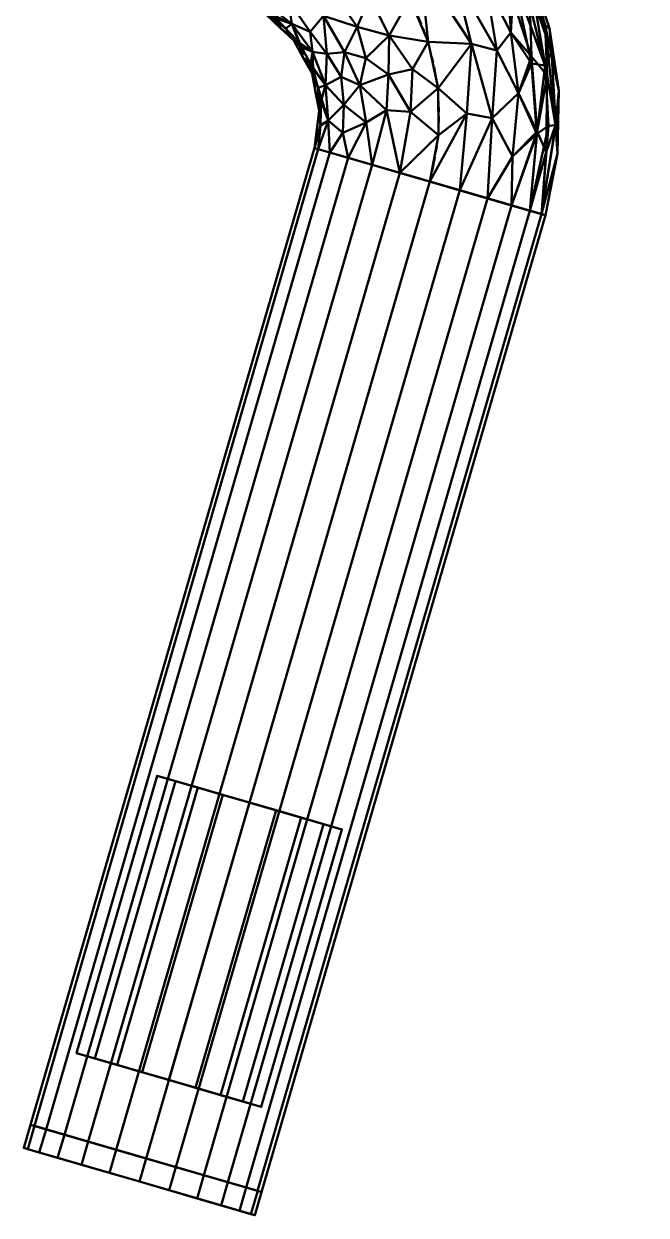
# Model space of a CAD drawing. Header units: inches. Extents: x -1654 to 1344, y -1538 to 36.
# Drawn here: x 1300.27 to 1326.13, y -1252.16 to -1202.68 of the extents above; entities that cross this region are included whole.
import ezdxf

# ---------------------------------------------------------------- set-up
doc = ezdxf.new("R2010")
doc.units = ezdxf.units.IN
doc.header["$MEASUREMENT"] = 0
doc.linetypes.add('Center', pattern=[1.25, 0.25, -0.1875, 0.625, -0.1875])
for name, color, linetype, lineweight in [('M-HVAC-CDFF', 3, 'Continuous', 30), ('M-HVAC-CDFF-SA', 3, 'Continuous', 30), ('M-HVAC-DUCT', 1, 'Center', 30), ('M-HVAC-DUCT-SA', 1, 'Continuous', 50)]:
    doc.layers.add(name, color=color, linetype=linetype, lineweight=lineweight)

# ---------------------------------------------------------------- blocks, each defined once
blk = doc.blocks.new('Round Elbow - 1 D-838115-_3D_')
at = {"layer": 'M-HVAC-DUCT', "color": 8, "linetype": 'Continuous', "lineweight": 50}
mesh = blk.add_polyface(dxfattribs=at)
corners = [(-5, 10), (-5.245, 8.455), (-5.955, 7.061), (-7.061, 5.955), (-8.455, 5.245), (-10, 5), (-10, 4.83, 1.294), (-10, 4.33, 2.5), (-10, 3.536, 3.536), (-10, 2.5, 4.33), (-10, 1.294, 4.83), (-10, 0, 5), (-8.049, 0.192, 5), (-6.173, 0.761, 5), (-4.444, 1.685, 5), (-2.929, 2.929, 5), (-1.685, 4.444, 5), (-0.761, 6.173, 5), (-0.192, 8.049, 5), (0, 10, 5), (-1.294, 10, 4.83), (-2.5, 10, 4.33), (-3.536, 10, 3.536), (-4.33, 10, 2.5), (-4.83, 10, 1.294), (-5.822, 4.909, 3.653), (-3.268, 6.401, 4.405), (-6.202, 2.895, 4.607), (-4.399, 7.757, 3.044), (-7.934, 4.332, 3.044), (-3.346, 4.539, 4.802), (-1.763, 7.501, 4.802), (-6.188, 6.188, 1.94), (-7.447, 1.585, 4.852), (-3.253, 8.307, 3.967), (-4.781, 8.691, 1.913), (-8.379, 3.235, 3.967), (-8.746, 4.767, 1.913), (-7.358, 5.279, 1.982), (-5.719, 1.991, 4.915), (-4.648, 3.319, 4.788), (-4.665, 4.697, 4.343), (-4.626, 6.17, 3.665), (-5.313, 7.343, 1.931), (-4.056, 8.967, 3.044), (-6.965, 3.916, 3.841), (-6.852, 4.754, 3.151), (-6.094, 5.592, 2.847), (-5.408, 6.513, 2.659), (-9.071, 4.039, 3.044), (-5.822, 3.991, 4.22), (-7.658, 2.563, 4.489), (-2.383, 5.929, 4.811), (-6.508, 6.508), (-6.689, 6.123, 0.99), (-7.56, 5.544, 0.893), (-5.961, 6.852, 1.095), (-5.6, 7.758), (-5.277, 8.044, 1.052), (-5.016, 9.022, 0.886), (-2.669, 7.609, 4.445), (-9.055, 5.012, 0.87), (-3.831, 7.142, 3.841)]
mesh.append_faces([[corners[k] for k in face] for face in [(13, 33, 12), (7, 37, 6), (21, 31, 20), (6, 61, 5), (24, 35, 23), (3, 54, 53), (0, 59, 24), (5, 61, 4)]], dxfattribs={"vtx0": -1, "vtx1": -1, "color": 8})
mesh.append_faces([[corners[k] for k in face] for face in [(10, 12, 33), (38, 54, 55), (38, 46, 47), (30, 40, 15), (33, 13, 39), (33, 27, 51), (51, 10, 33), (37, 7, 49), (49, 36, 29), (37, 38, 55), (56, 58, 57), (29, 36, 45), (50, 40, 41), (60, 52, 31), (18, 20, 31), (60, 26, 52), (52, 26, 30), (1, 58, 59), (21, 34, 60), (35, 43, 28), (45, 50, 25), (41, 42, 25), (22, 44, 34), (40, 27, 39), (43, 32, 48), (28, 44, 35), (62, 28, 42), (45, 25, 46), (38, 37, 29), (61, 6, 37), (46, 29, 45), (53, 54, 56), (33, 39, 27), (40, 39, 14), (40, 30, 41), (30, 26, 41), (42, 41, 26), (62, 42, 26), (28, 43, 48), (32, 47, 48), (35, 44, 23), (34, 44, 28), (51, 45, 36), (25, 50, 41), (47, 46, 25), (38, 29, 46), (42, 47, 25), (38, 47, 32), (47, 42, 48), (28, 48, 42), (36, 49, 8), (37, 49, 29), (45, 27, 50), (40, 50, 27), (45, 51, 27), (9, 51, 36), (16, 52, 30), (17, 31, 52), (54, 38, 32), (54, 3, 55), (54, 32, 56), (55, 4, 61), (32, 43, 56), (58, 56, 43), (43, 35, 58), (59, 58, 35), (35, 24, 59), (21, 60, 31), (62, 60, 34), (55, 61, 37), (60, 62, 26), (28, 62, 34)]], dxfattribs={"vtx0": -1, "vtx1": -1, "vtx2": -1, "color": 8})
mesh.append_faces([[corners[k] for k in face] for face in [(39, 13, 14), (30, 15, 16), (44, 22, 23), (56, 57, 2)]], dxfattribs={"vtx0": -1, "vtx2": -1, "color": 8})
mesh.append_faces([[corners[k] for k in face] for face in [(7, 8, 49), (8, 9, 36), (17, 18, 31), (16, 17, 52), (2, 53, 56), (21, 22, 34), (0, 1, 59), (9, 10, 51), (14, 15, 40), (1, 57, 58), (3, 4, 55)]], dxfattribs={"vtx1": -1, "vtx2": -1, "color": 8})
mesh.append_faces([[corners[k] for k in face] for face in [(10, 11, 12), (18, 19, 20)]], dxfattribs={"vtx2": -1, "color": 8})
mesh = blk.add_polyface(dxfattribs=at)
corners = [(0, 10, -5), (-0.192, 8.049, -5), (-0.761, 6.173, -5), (-1.685, 4.444, -5), (-2.929, 2.929, -5), (-4.444, 1.685, -5), (-6.173, 0.761, -5), (-8.049, 0.192, -5), (-10, 0, -5), (-10, 1.294, -4.83), (-10, 2.5, -4.33), (-10, 3.536, -3.536), (-10, 4.33, -2.5), (-10, 4.83, -1.294), (-10, 5), (-8.455, 5.245), (-7.061, 5.955), (-5.955, 7.061), (-5.245, 8.455), (-5, 10), (-4.83, 10, -1.294), (-4.33, 10, -2.5), (-3.536, 10, -3.536), (-2.5, 10, -4.33), (-1.294, 10, -4.83), (-5.822, 4.909, -3.653), (-3.268, 6.401, -4.405), (-6.202, 2.895, -4.607), (-4.399, 7.757, -3.044), (-7.934, 4.332, -3.044), (-3.346, 4.539, -4.802), (-1.763, 7.501, -4.802), (-6.188, 6.188, -1.94), (-7.447, 1.585, -4.852), (-3.253, 8.307, -3.967), (-4.781, 8.691, -1.913), (-8.379, 3.235, -3.967), (-8.746, 4.767, -1.913), (-7.358, 5.279, -1.982), (-5.719, 1.991, -4.915), (-4.648, 3.319, -4.788), (-4.665, 4.697, -4.343), (-4.626, 6.17, -3.665), (-5.313, 7.343, -1.931), (-4.056, 8.967, -3.044), (-6.965, 3.916, -3.841), (-6.852, 4.754, -3.151), (-6.094, 5.592, -2.847), (-5.408, 6.513, -2.659), (-9.071, 4.039, -3.044), (-5.822, 3.991, -4.22), (-7.658, 2.563, -4.489), (-2.072, 5.762, -4.897), (-6.508, 6.508), (-6.123, 6.689, -0.99), (-6.852, 5.961, -1.095), (-5.564, 7.529, -0.876), (-7.758, 5.6), (-8.042, 5.274, -1.068), (-9.007, 5.02, -0.882), (-2.323, 8.589, -4.493), (-5.012, 9.048, -0.88), (-5.163, 8.242, -1.2), (-3.88, 7.191, -3.786)]
mesh.append_faces([[corners[k] for k in face] for face in [(6, 39, 5), (11, 36, 10), (5, 40, 4), (20, 61, 19), (3, 52, 2), (14, 59, 13), (24, 60, 23), (19, 61, 18)]], dxfattribs={"vtx0": -1, "vtx1": -1, "color": 8})
mesh.append_faces([[corners[k] for k in face] for face in [(7, 9, 33), (29, 49, 37), (45, 36, 29), (29, 37, 38), (48, 47, 32), (25, 45, 46), (35, 28, 43), (26, 34, 60), (10, 36, 51), (11, 49, 36), (27, 39, 33), (40, 41, 30), (24, 1, 31), (15, 58, 59), (50, 40, 27), (28, 44, 34), (41, 42, 26), (35, 21, 44), (60, 24, 31), (63, 26, 42), (43, 54, 56), (52, 26, 31), (52, 31, 2), (40, 5, 39), (60, 34, 23), (52, 3, 30), (29, 46, 45), (43, 56, 62), (33, 51, 27), (61, 20, 35), (58, 57, 55), (46, 47, 25), (33, 39, 6), (40, 39, 27), (45, 25, 50), (4, 40, 30), (42, 41, 25), (26, 30, 41), (42, 25, 47), (34, 63, 28), (48, 28, 42), (53, 54, 55), (34, 44, 22), (35, 44, 28), (50, 25, 41), (51, 45, 27), (29, 38, 46), (47, 38, 32), (38, 47, 46), (32, 43, 48), (28, 48, 43), (42, 47, 48), (37, 49, 12), (36, 49, 29), (40, 50, 41), (27, 45, 50), (51, 33, 9), (45, 51, 36), (26, 52, 30), (32, 55, 54), (56, 54, 17), (43, 32, 54), (32, 38, 55), (18, 61, 62), (58, 55, 38), (38, 37, 58), (59, 58, 37), (37, 13, 59), (26, 60, 31), (62, 61, 35), (43, 62, 35), (18, 62, 56), (26, 63, 34), (42, 28, 63)]], dxfattribs={"vtx0": -1, "vtx1": -1, "vtx2": -1, "color": 8})
mesh.append_faces([[corners[k] for k in face] for face in [(37, 12, 13), (34, 22, 23), (44, 21, 22), (51, 9, 10), (31, 1, 2), (49, 11, 12), (55, 57, 16)]], dxfattribs={"vtx0": -1, "vtx2": -1, "color": 8})
mesh.append_faces([[corners[k] for k in face] for face in [(8, 9, 7), (0, 1, 24)]], dxfattribs={"vtx1": -1, "color": 8})
mesh.append_faces([[corners[k] for k in face] for face in [(14, 15, 59), (6, 7, 33), (53, 17, 54), (20, 21, 35), (3, 4, 30), (16, 53, 55), (15, 57, 58), (17, 18, 56)]], dxfattribs={"vtx1": -1, "vtx2": -1, "color": 8})
mesh = blk.add_polyface(dxfattribs=at)
corners = [(5, 10), (4.772, 7.395), (4.095, 4.87), (2.99, 2.5), (1.491, 0.358), (-0.358, -1.491), (-2.5, -2.99), (-4.87, -4.095), (-7.395, -4.772), (-10, -5), (-10, -4.83, -1.294), (-10, -4.33, -2.5), (-10, -3.536, -3.536), (-10, -2.5, -4.33), (-10, -1.294, -4.83), (-10, 0, -5), (-8.049, 0.192, -5), (-6.173, 0.761, -5), (-4.444, 1.685, -5), (-2.929, 2.929, -5), (-1.685, 4.444, -5), (-0.761, 6.173, -5), (-0.192, 8.049, -5), (0, 10, -5), (1.294, 10, -4.83), (2.5, 10, -4.33), (3.536, 10, -3.536), (4.33, 10, -2.5), (4.83, 10, -1.294), (-1.451, 0.068, -3.919), (0.219, 3.866, -4.617), (-4.024, -0.058, -4.702), (1.882, 1.821, -2.329), (-4.039, -3.249, -2.12), (-1.511, 2.885, -4.883), (0.418, 6.239, -4.883), (0.477, -0.477, -1.339), (3.469, 3.825, -1.339), (2.408, 5.131, -3.731), (-6.282, -4.37, -1.242), (-5.446, -2.507, -3.747), (1.783, 6.821, -4.488), (-0.989, -1.02, -2.658), (3.679, 6.664, -2.89), (-6.752, -1.744, -4.497), (-6.856, -3.718, -2.899), (-1.517, 1.396, -4.546), (4.358, 7.023, -1.805), (4.435, 6.212, -0.869), (-6.857, -0.681, -4.87), (-3.418, -3.351, -1.065), (-1.653, -2.098, -1.71), (-3.988, -1.152, -4.228), (-3.11, -1.497, -3.663), (-4.115, -2.69, -3.016), (0.595, 1.188, -3.272), (0.569, 2.539, -4.046), (2.244, 3.353, -3.088), (3.252, 4.311, -2.336), (2.232, 1.47, -0.931), (2.992, 7.85, -3.868), (-8.041, -3.011, -3.877), (-6.396, -4.081, -2.106)]
mesh.append_faces([[corners[k] for k in face] for face in [(19, 34, 18), (16, 49, 15), (26, 60, 25), (3, 37, 2), (23, 35, 22), (17, 49, 16), (7, 50, 6)]], dxfattribs={"vtx0": -1, "vtx1": -1, "color": 8})
mesh.append_faces([[corners[k] for k in face] for face in [(41, 25, 60), (24, 41, 35), (56, 55, 29), (49, 17, 31), (46, 34, 30), (52, 53, 40), (32, 37, 59), (55, 42, 29), (62, 11, 45), (31, 44, 49), (62, 45, 33), (47, 43, 27), (33, 50, 39), (36, 42, 32), (50, 7, 39), (30, 35, 41), (53, 54, 40), (35, 34, 20), (8, 10, 39), (34, 46, 31), (43, 58, 57), (35, 30, 34), (55, 32, 42), (56, 41, 38), (47, 48, 37), (52, 40, 44), (59, 4, 36), (38, 60, 43), (5, 50, 51), (36, 51, 42), (18, 34, 31), (57, 58, 32), (52, 44, 31), (61, 44, 40), (61, 45, 12), (54, 45, 40), (56, 46, 30), (52, 46, 29), (48, 28, 1), (58, 47, 37), (37, 48, 2), (28, 48, 47), (14, 49, 44), (51, 50, 33), (42, 51, 33), (5, 51, 36), (46, 52, 31), (53, 52, 29), (29, 42, 53), (54, 42, 33), (42, 54, 53), (45, 54, 33), (29, 46, 56), (57, 32, 55), (41, 56, 30), (57, 56, 38), (56, 57, 55), (43, 57, 38), (47, 58, 43), (37, 32, 58), (32, 59, 36), (3, 59, 37), (43, 60, 26), (41, 60, 38), (44, 61, 13), (45, 61, 40), (33, 39, 62), (62, 39, 10)]], dxfattribs={"vtx0": -1, "vtx1": -1, "vtx2": -1, "color": 8})
mesh.append_faces([[corners[k] for k in face] for face in [(61, 12, 13), (45, 11, 12), (47, 27, 28), (34, 19, 20), (62, 10, 11), (43, 26, 27), (48, 1, 2), (49, 14, 15), (35, 21, 22), (59, 3, 4), (50, 5, 6), (41, 24, 25), (44, 13, 14)]], dxfattribs={"vtx0": -1, "vtx2": -1, "color": 8})
mesh.append_faces([[corners[k] for k in face] for face in [(0, 1, 28)]], dxfattribs={"vtx1": -1, "color": 8})
mesh.append_faces([[corners[k] for k in face] for face in [(17, 18, 31), (7, 8, 39), (23, 24, 35), (4, 5, 36), (20, 21, 35)]], dxfattribs={"vtx1": -1, "vtx2": -1, "color": 8})
mesh.append_faces([[corners[k] for k in face] for face in [(8, 9, 10)]], dxfattribs={"vtx2": -1, "color": 8})
mesh = blk.add_polyface(dxfattribs=at)
corners = [(0, 10, 5), (-0.192, 8.049, 5), (-0.761, 6.173, 5), (-1.685, 4.444, 5), (-2.929, 2.929, 5), (-4.444, 1.685, 5), (-6.173, 0.761, 5), (-8.049, 0.192, 5), (-10, 0, 5), (-10, -1.294, 4.83), (-10, -2.5, 4.33), (-10, -3.536, 3.536), (-10, -4.33, 2.5), (-10, -4.83, 1.294), (-10, -5), (-7.395, -4.772), (-4.87, -4.095), (-2.5, -2.99), (-0.358, -1.491), (1.491, 0.358), (2.99, 2.5), (4.095, 4.87), (4.772, 7.395), (5, 10), (4.83, 10, 1.294), (4.33, 10, 2.5), (3.536, 10, 3.536), (2.5, 10, 4.33), (1.294, 10, 4.83), (-1.451, 0.068, 3.919), (0.219, 3.866, 4.617), (-4.024, -0.058, 4.702), (-1.771, -1.933, 2.19), (3.249, 4.039, 2.12), (-1.511, 2.885, 4.883), (0.418, 6.239, 4.883), (-6.289, -4.363, 1.274), (2.408, 5.131, 3.731), (0.49, -0.49, 1.274), (4.37, 6.282, 1.242), (-5.446, -2.507, 3.747), (1.783, 6.821, 4.488), (0.996, 0.914, 2.611), (-6.758, -3.699, 2.894), (-6.752, -1.744, 4.497), (3.718, 6.856, 2.899), (-1.517, 1.396, 4.546), (-3.831, -2.604, 2.956), (-1.287, -0.85, 3.11), (-4.406, -3.452, 2.031), (-2.434, -2.795, 1.158), (0.365, 1.142, 3.434), (0.28, 2.332, 4.126), (-6.857, -0.681, 4.87), (3.351, 3.418, 1.065), (2.073, 1.618, 1.712), (2.14, 1.306, 0.821), (-3.988, -1.152, 4.228), (-3.11, -1.497, 3.663), (2.992, 7.85, 3.868), (-8.041, -3.011, 3.877), (2.332, 3.379, 3.004), (-7.477, -4.305, 2.125), (4.081, 6.396, 2.106)]
mesh.append_faces([[corners[k] for k in face] for face in [(15, 13, 14)]], dxfattribs={"vtx0": -1, "color": 8})
mesh.append_faces([[corners[k] for k in face] for face in [(28, 41, 27), (5, 34, 4), (27, 59, 26), (11, 60, 10), (3, 35, 2), (1, 35, 0), (2, 35, 1), (0, 35, 28), (21, 54, 20), (20, 56, 19), (13, 62, 12)]], dxfattribs={"vtx0": -1, "vtx1": -1, "color": 8})
mesh.append_faces([[corners[k] for k in face] for face in [(36, 13, 15), (13, 36, 62), (18, 38, 50), (50, 32, 49), (29, 57, 58), (61, 42, 33), (12, 62, 43), (31, 53, 44), (60, 43, 40), (46, 34, 31), (30, 34, 46), (47, 48, 58), (44, 53, 9), (41, 35, 30), (28, 35, 41), (50, 38, 32), (42, 32, 38), (44, 57, 31), (22, 24, 39), (56, 20, 54), (45, 63, 25), (56, 38, 19), (39, 33, 54), (29, 48, 51), (56, 54, 55), (5, 31, 34), (51, 52, 29), (35, 3, 34), (47, 40, 43), (35, 34, 30), (59, 41, 37), (45, 33, 63), (39, 54, 21), (41, 30, 52), (47, 49, 32), (60, 44, 10), (57, 44, 40), (59, 45, 26), (61, 45, 37), (57, 46, 31), (52, 46, 29), (43, 62, 49), (47, 32, 48), (32, 42, 48), (51, 48, 42), (43, 49, 47), (36, 16, 50), (36, 50, 49), (61, 51, 42), (37, 41, 52), (37, 52, 51), (46, 52, 30), (6, 53, 31), (54, 33, 55), (33, 42, 55), (42, 38, 55), (38, 56, 55), (58, 57, 40), (46, 57, 29), (47, 58, 40), (48, 29, 58), (41, 59, 27), (45, 59, 37), (43, 60, 11), (44, 60, 40), (45, 61, 33), (51, 61, 37), (49, 62, 36), (33, 39, 63), (63, 39, 24)]], dxfattribs={"vtx0": -1, "vtx1": -1, "vtx2": -1, "color": 8})
mesh.append_faces([[corners[k] for k in face] for face in [(38, 18, 19), (44, 9, 10), (53, 6, 7), (31, 5, 6), (39, 21, 22), (63, 24, 25), (50, 16, 17), (50, 17, 18), (53, 7, 8)]], dxfattribs={"vtx0": -1, "vtx2": -1, "color": 8})
mesh.append_faces([[corners[k] for k in face] for face in [(25, 26, 45), (15, 16, 36), (8, 9, 53), (11, 12, 43), (3, 4, 34)]], dxfattribs={"vtx1": -1, "vtx2": -1, "color": 8})
mesh.append_faces([[corners[k] for k in face] for face in [(22, 23, 24)]], dxfattribs={"vtx2": -1, "color": 8})
mesh = blk.add_polyface(dxfattribs=at)
corners = [(0, 10, 5), (1.294, 10, 4.83), (2.5, 10, 4.33), (3.536, 10, 3.536), (4.33, 10, 2.5), (4.83, 10, 1.294), (5, 10), (4.83, 10, -1.294), (4.33, 10, -2.5), (3.536, 10, -3.536), (2.5, 10, -4.33), (1.294, 10, -4.83), (0, 10, -5), (-1.294, 10, -4.83), (-2.5, 10, -4.33), (-3.536, 10, -3.536), (-4.33, 10, -2.5), (-4.83, 10, -1.294), (-5, 10), (-4.83, 10, 1.294), (-4.33, 10, 2.5), (-3.536, 10, 3.536), (-2.5, 10, 4.33), (-1.294, 10, 4.83)]
mesh.append_faces([[corners[k] for k in face] for face in [(12, 10, 11), (7, 5, 6), (18, 16, 17), (0, 22, 23)]], dxfattribs={"vtx0": -1, "color": 8})
mesh.append_faces([[corners[k] for k in face] for face in [(1, 12, 0), (19, 12, 18)]], dxfattribs={"vtx0": -1, "vtx1": -1, "color": 8})
mesh.append_faces([[corners[k] for k in face] for face in [(12, 5, 9, 10)]], dxfattribs={"vtx0": -1, "vtx1": -1, "vtx3": -1, "color": 8})
mesh.append_faces([[corners[k] for k in face] for face in [(12, 19, 20, 0)]], dxfattribs={"vtx0": -1, "vtx2": -1, "vtx3": -1, "color": 8})
mesh.append_faces([[corners[k] for k in face] for face in [(18, 12, 13, 14), (12, 3, 4, 5)]], dxfattribs={"vtx0": -1, "vtx3": -1, "color": 8})
mesh.append_faces([[corners[k] for k in face] for face in [(15, 16, 18, 14), (8, 9, 5, 7), (21, 22, 0, 20), (2, 3, 12, 1)]], dxfattribs={"vtx1": -1, "vtx2": -1, "color": 8})
mesh = blk.add_polyface(dxfattribs=at)
corners = [(-10, 0, 5), (-10, 1.294, 4.83), (-10, 2.5, 4.33), (-10, 3.536, 3.536), (-10, 4.33, 2.5), (-10, 4.83, 1.294), (-10, 5), (-10, 4.83, -1.294), (-10, 4.33, -2.5), (-10, 3.536, -3.536), (-10, 2.5, -4.33), (-10, 1.294, -4.83), (-10, 0, -5), (-10, -1.294, -4.83), (-10, -2.5, -4.33), (-10, -3.536, -3.536), (-10, -4.33, -2.5), (-10, -4.83, -1.294), (-10, -5), (-10, -4.83, 1.294), (-10, -4.33, 2.5), (-10, -3.536, 3.536), (-10, -2.5, 4.33), (-10, -1.294, 4.83)]
mesh.append_faces([[corners[k] for k in face] for face in [(23, 2, 3, 4), (11, 21, 22, 23)]], dxfattribs={"vtx0": -1, "vtx3": -1, "color": 8})
mesh.append_faces([[corners[k] for k in face] for face in [(12, 13, 11), (1, 2, 23, 0), (6, 7, 5)]], dxfattribs={"vtx1": -1, "color": 8})
mesh.append_faces([[corners[k] for k in face] for face in [(10, 11, 5, 9), (8, 9, 5, 7), (14, 15, 18, 13), (20, 21, 11, 19)]], dxfattribs={"vtx1": -1, "vtx2": -1, "color": 8})
mesh.append_faces([[corners[k] for k in face] for face in [(18, 19, 11, 13), (4, 5, 11, 23)]], dxfattribs={"vtx1": -1, "vtx2": -1, "vtx3": -1, "color": 8})
mesh.append_faces([[corners[k] for k in face] for face in [(16, 17, 18, 15)]], dxfattribs={"vtx2": -1, "color": 8})
blk = doc.blocks.new('Round Endcap - Standard-912517-_3D_')
at = {"layer": 'M-HVAC-DUCT', "color": 8, "linetype": 'Continuous', "lineweight": 50}
mesh = blk.add_polyface(dxfattribs=at)
corners = [(0, 0, 5), (0, 1.294, 4.83), (0, 2.5, 4.33), (0, 3.536, 3.536), (0, 4.33, 2.5), (0, 4.83, 1.294), (0, 5), (0, 4.83, -1.294), (0, 4.33, -2.5), (0, 3.536, -3.536), (0, 2.5, -4.33), (0, 1.294, -4.83), (0, 0, -5), (0, -1.294, -4.83), (0, -2.5, -4.33), (0, -3.536, -3.536), (0, -4.33, -2.5), (0, -4.83, -1.294), (0, -5), (0, -4.83, 1.294), (0, -4.33, 2.5), (0, -3.536, 3.536), (0, -2.5, 4.33), (0, -1.294, 4.83)]
mesh.append_faces([[corners[k] for k in face] for face in [(5, 10, 11, 4)]], dxfattribs={"vtx0": -1, "vtx2": -1, "color": 8})
mesh.append_faces([[corners[k] for k in face] for face in [(5, 8, 9, 10), (11, 19, 20, 21), (11, 21, 22, 23)]], dxfattribs={"vtx0": -1, "vtx3": -1, "color": 8})
mesh.append_faces([[corners[k] for k in face] for face in [(12, 13, 11), (7, 8, 5, 6)]], dxfattribs={"vtx1": -1, "color": 8})
mesh.append_faces([[corners[k] for k in face] for face in [(14, 15, 18, 13), (2, 3, 23, 1)]], dxfattribs={"vtx1": -1, "vtx2": -1, "color": 8})
mesh.append_faces([[corners[k] for k in face] for face in [(18, 19, 11, 13), (3, 4, 11, 23)]], dxfattribs={"vtx1": -1, "vtx2": -1, "vtx3": -1, "color": 8})
mesh.append_faces([[corners[k] for k in face] for face in [(16, 17, 18, 15), (23, 0, 1)]], dxfattribs={"vtx2": -1, "color": 8})
mesh = blk.add_polyface(dxfattribs=at)
corners = [(0, 5), (0, 4.83, 1.294), (0, 4.33, 2.5), (0, 3.536, 3.536), (0, 2.5, 4.33), (0, 1.294, 4.83), (0, 0, 5), (1, 0, 5), (1, 1.294, 4.83), (1, 2.5, 4.33), (1, 3.536, 3.536), (1, 4.33, 2.5), (1, 4.83, 1.294), (1, 5)]
mesh.append_faces([[corners[k] for k in face] for face in [(1, 12, 13, 0)]], dxfattribs={"vtx0": -1, "color": 8})
mesh.append_faces([[corners[k] for k in face] for face in [(5, 8, 9, 4), (10, 3, 4, 9), (2, 11, 12, 1), (11, 2, 3, 10)]], dxfattribs={"vtx0": -1, "vtx2": -1, "color": 8})
mesh.append_faces([[corners[k] for k in face] for face in [(6, 7, 8, 5)]], dxfattribs={"vtx2": -1, "color": 8})
mesh = blk.add_polyface(dxfattribs=at)
corners = [(0, 0, -5), (0, 1.294, -4.83), (0, 2.5, -4.33), (0, 3.536, -3.536), (0, 4.33, -2.5), (0, 4.83, -1.294), (0, 5), (1, 5), (1, 4.83, -1.294), (1, 4.33, -2.5), (1, 3.536, -3.536), (1, 2.5, -4.33), (1, 1.294, -4.83), (1, 0, -5)]
mesh.append_faces([[corners[k] for k in face] for face in [(5, 8, 9, 4), (10, 3, 4, 9), (11, 2, 3, 10)]], dxfattribs={"vtx0": -1, "vtx2": -1, "color": 8})
mesh.append_faces([[corners[k] for k in face] for face in [(11, 12, 1, 2)]], dxfattribs={"vtx1": -1, "vtx3": -1, "color": 8})
mesh.append_faces([[corners[k] for k in face] for face in [(6, 7, 8, 5)]], dxfattribs={"vtx2": -1, "color": 8})
mesh.append_faces([[corners[k] for k in face] for face in [(12, 13, 0, 1)]], dxfattribs={"vtx3": -1, "color": 8})
mesh = blk.add_polyface(dxfattribs=at)
corners = [(1, 0, 5), (1, -1.294, 4.83), (1, -2.5, 4.33), (1, -3.536, 3.536), (1, -4.33, 2.5), (1, -4.83, 1.294), (1, -5), (1, -4.83, -1.294), (1, -4.33, -2.5), (1, -3.536, -3.536), (1, -2.5, -4.33), (1, -1.294, -4.83), (1, 0, -5), (1, 1.294, -4.83), (1, 2.5, -4.33), (1, 3.536, -3.536), (1, 4.33, -2.5), (1, 4.83, -1.294), (1, 5), (1, 4.83, 1.294), (1, 4.33, 2.5), (1, 3.536, 3.536), (1, 2.5, 4.33), (1, 1.294, 4.83)]
mesh.append_faces([[corners[k] for k in face] for face in [(12, 10, 11), (7, 5, 6), (0, 22, 23)]], dxfattribs={"vtx0": -1, "color": 8})
mesh.append_faces([[corners[k] for k in face] for face in [(19, 12, 18)]], dxfattribs={"vtx0": -1, "vtx1": -1, "color": 8})
mesh.append_faces([[corners[k] for k in face] for face in [(12, 5, 9, 10), (0, 12, 19, 20)]], dxfattribs={"vtx0": -1, "vtx1": -1, "vtx3": -1, "color": 8})
mesh.append_faces([[corners[k] for k in face] for face in [(18, 12, 13, 14)]], dxfattribs={"vtx0": -1, "vtx3": -1, "color": 8})
mesh.append_faces([[corners[k] for k in face] for face in [(17, 18, 16)]], dxfattribs={"vtx1": -1, "color": 8})
mesh.append_faces([[corners[k] for k in face] for face in [(15, 16, 18, 14), (8, 9, 5, 7), (21, 22, 0, 20), (4, 5, 12, 3), (2, 3, 12, 1), (0, 1, 12)]], dxfattribs={"vtx1": -1, "vtx2": -1, "color": 8})
mesh = blk.add_polyface(dxfattribs=at)
corners = [(0, -5), (0, -4.83, -1.294), (0, -4.33, -2.5), (0, -3.536, -3.536), (0, -2.5, -4.33), (0, -1.294, -4.83), (0, 0, -5), (1, 0, -5), (1, -1.294, -4.83), (1, -2.5, -4.33), (1, -3.536, -3.536), (1, -4.33, -2.5), (1, -4.83, -1.294), (1, -5)]
mesh.append_faces([[corners[k] for k in face] for face in [(1, 12, 13, 0)]], dxfattribs={"vtx0": -1, "color": 8})
mesh.append_faces([[corners[k] for k in face] for face in [(5, 8, 9, 4), (10, 3, 4, 9), (2, 11, 12, 1), (11, 2, 3, 10)]], dxfattribs={"vtx0": -1, "vtx2": -1, "color": 8})
mesh.append_faces([[corners[k] for k in face] for face in [(6, 7, 8, 5)]], dxfattribs={"vtx2": -1, "color": 8})
mesh = blk.add_polyface(dxfattribs=at)
corners = [(0, 0, 5), (0, -1.294, 4.83), (0, -2.5, 4.33), (0, -3.536, 3.536), (0, -4.33, 2.5), (0, -4.83, 1.294), (0, -5), (1, -5), (1, -4.83, 1.294), (1, -4.33, 2.5), (1, -3.536, 3.536), (1, -2.5, 4.33), (1, -1.294, 4.83), (1, 0, 5)]
mesh.append_faces([[corners[k] for k in face] for face in [(1, 12, 13, 0)]], dxfattribs={"vtx0": -1, "color": 8})
mesh.append_faces([[corners[k] for k in face] for face in [(5, 8, 9, 4), (10, 3, 4, 9), (2, 11, 12, 1), (11, 2, 3, 10)]], dxfattribs={"vtx0": -1, "vtx2": -1, "color": 8})
mesh.append_faces([[corners[k] for k in face] for face in [(6, 7, 8, 5)]], dxfattribs={"vtx2": -1, "color": 8})
blk = doc.blocks.new('Face Thin Mount Return Diffuser - Non-Hosted - 12x8 Face-950995-_3D_')
at = {"layer": 'M-HVAC-CDFF'}
mesh = blk.add_polyface(dxfattribs=at)
corners = [(6, -4, 1), (6, 4, 1), (-6, 4, 1), (-6, -4, 1)]
mesh.append_faces([[corners[k] for k in face] for face in [(3, 0, 1, 2)]])
mesh = blk.add_polyface(dxfattribs=at)
corners = [(6, -4), (-6, -4), (-6, 4), (6, 4)]
mesh.append_faces([[corners[k] for k in face] for face in [(2, 3, 0, 1)]])
mesh = blk.add_polyface(dxfattribs=at)
corners = [(-6, -4), (-6, -4, 1), (-6, 4, 1), (-6, 4)]
mesh.append_faces([[corners[k] for k in face] for face in [(3, 0, 1, 2)]])
mesh = blk.add_polyface(dxfattribs=at)
corners = [(-6, 4), (-6, 4, 1), (6, 4, 1), (6, 4)]
mesh.append_faces([[corners[k] for k in face] for face in [(3, 0, 1, 2)]])
mesh = blk.add_polyface(dxfattribs=at)
corners = [(6, 4), (6, 4, 1), (6, -4, 1), (6, -4)]
mesh.append_faces([[corners[k] for k in face] for face in [(3, 0, 1, 2)]])
mesh = blk.add_polyface(dxfattribs=at)
corners = [(6, -4), (6, -4, 1), (-6, -4, 1), (-6, -4)]
mesh.append_faces([[corners[k] for k in face] for face in [(3, 0, 1, 2)]])
blk = doc.blocks.new('Rectangular Takeoff - Standard-918029-_3D_')
at = {"layer": 'M-HVAC-DUCT', "color": 8, "linetype": 'Continuous', "lineweight": 50}
mesh = blk.add_polyface(dxfattribs=at)
corners = [(-2.24, 6, 4), (-2.24, 6, -4), (-2.24, -6, -4), (-2.24, -6, 4)]
mesh.append_faces([[corners[k] for k in face] for face in [(0, 1, 2, 3)]], dxfattribs={"color": 8})
mesh = blk.add_polyface(dxfattribs=at)
corners = [(-2.24, 6, -4), (-2.24, 6, 4), (4, 6, 4), (4, 6, -4)]
mesh.append_faces([[corners[k] for k in face] for face in [(3, 0, 1, 2)]], dxfattribs={"color": 8})
mesh = blk.add_polyface(dxfattribs=at)
corners = [(-2.24, -6, -4), (-2.24, 6, -4), (4, 6, -4), (4, -6, -4)]
mesh.append_faces([[corners[k] for k in face] for face in [(0, 1, 2, 3)]], dxfattribs={"color": 8})
mesh = blk.add_polyface(dxfattribs=at)
corners = [(4, 6, 4), (-2.24, 6, 4), (-2.24, -6, 4), (4, -6, 4)]
mesh.append_faces([[corners[k] for k in face] for face in [(0, 1, 2, 3)]], dxfattribs={"color": 8})
mesh = blk.add_polyface(dxfattribs=at)
corners = [(4, 6, 4), (4, -6, 4), (4, -6, -4), (4, 6, -4)]
mesh.append_faces([[corners[k] for k in face] for face in [(2, 3, 0, 1)]], dxfattribs={"color": 8})
mesh = blk.add_polyface(dxfattribs=at)
corners = [(-2.24, -6, 4), (-2.24, -6, -4), (4, -6, -4), (4, -6, 4)]
mesh.append_faces([[corners[k] for k in face] for face in [(0, 1, 2, 3)]], dxfattribs={"color": 8})

msp = doc.modelspace()

# ---------------------------------------------------------------- linework, layer by layer
at = {"layer": 'M-HVAC-DUCT', "color": 5}
for p, q in [((1317.143, -1209.234, 1332), (1305.349, -1249.806, 1332)), ((1317.143, -1209.234, 1332), (1305.349, -1249.806, 1332)), ((1305.349, -1249.806, 1332), (1305.069, -1250.766, 1332))]:
    msp.add_line(p, q, dxfattribs=at)
msp.add_arc((1307.541, -1206.443, 1332), 10, 343.7901, 73.7901, dxfattribs=at)

# ---------------------------------------------------------------- block references
at = {"layer": 'M-HVAC-CDFF-SA', "rotation": 253.7901312840829}
msp.add_blockref('Face Thin Mount Return Diffuser - Non-Hosted - 12x8 Face-950995-_3D_', (1307.971, -1240.786, 1322), dxfattribs=at)
at = {"layer": 'M-HVAC-DUCT-SA', "color": 8}
for name, p, rotation in [('Round Elbow - 1 D-838115-_3D_', (1319.935, -1199.632, 1332), 73.79013128408342), ('Round Endcap - Standard-912517-_3D_', (1305.349, -1249.806, 1332), 253.7901312840834)]:
    msp.add_blockref(name, p, dxfattribs=dict(at, rotation=rotation))
at = {"layer": 'M-HVAC-DUCT-SA', "color": 8, "extrusion": (-0.960246, 0.279157, 0), "rotation": 270}
msp.add_blockref('Rectangular Takeoff - Standard-918029-_3D_', (826.331, 1327, -1602.347), dxfattribs=at)

# ---------------------------------------------------------------- meshes
at = {"layer": 'M-HVAC-DUCT-SA', "color": 8}
mesh = msp.add_polyface(dxfattribs=at)
corners = [(1317.143, -1209.234, 1337), (1315.901, -1208.873, 1336.83), (1314.743, -1208.536, 1336.33), (1313.748, -1208.247, 1335.536), (1312.985, -1208.025, 1334.5), (1312.506, -1207.886, 1333.294), (1312.342, -1207.838, 1332), (1300.547, -1248.41, 1332), (1300.711, -1248.457, 1333.294), (1301.191, -1248.597, 1334.5), (1301.954, -1248.819, 1335.536), (1302.948, -1249.108, 1336.33), (1304.106, -1249.444, 1336.83), (1305.349, -1249.806, 1337)]
mesh.append_faces([[corners[k] for k in face] for face in [(8, 9, 4, 5), (3, 4, 9, 10), (11, 12, 1, 2), (2, 3, 10, 11)]], dxfattribs={"vtx1": -1, "vtx3": -1, "color": 8})
mesh.append_faces([[corners[k] for k in face] for face in [(6, 7, 8, 5)]], dxfattribs={"vtx2": -1, "color": 8})
mesh.append_faces([[corners[k] for k in face] for face in [(12, 13, 0, 1)]], dxfattribs={"vtx3": -1, "color": 8})
mesh = msp.add_polyface(dxfattribs=at)
corners = [(1312.342, -1207.838, 1332), (1312.506, -1207.886, 1330.706), (1312.985, -1208.025, 1329.5), (1313.748, -1208.247, 1328.464), (1314.743, -1208.536, 1327.67), (1315.901, -1208.873, 1327.17), (1317.143, -1209.234, 1327), (1305.349, -1249.806, 1327), (1304.106, -1249.444, 1327.17), (1302.948, -1249.108, 1327.67), (1301.954, -1248.819, 1328.464), (1301.191, -1248.597, 1329.5), (1300.711, -1248.457, 1330.706), (1300.547, -1248.41, 1332)]
mesh.append_faces([[corners[k] for k in face] for face in [(7, 8, 5, 6)]], dxfattribs={"vtx1": -1, "color": 8})
mesh.append_faces([[corners[k] for k in face] for face in [(8, 9, 4, 5), (3, 4, 9, 10), (11, 12, 1, 2), (2, 3, 10, 11)]], dxfattribs={"vtx1": -1, "vtx3": -1, "color": 8})
mesh.append_faces([[corners[k] for k in face] for face in [(12, 13, 0, 1)]], dxfattribs={"vtx3": -1, "color": 8})
mesh = msp.add_polyface(dxfattribs=at)
corners = [(1312.342, -1207.838, 1332), (1312.506, -1207.886, 1333.294), (1312.985, -1208.025, 1334.5), (1313.748, -1208.247, 1335.536), (1314.743, -1208.536, 1336.33), (1315.901, -1208.873, 1336.83), (1317.143, -1209.234, 1337), (1318.386, -1209.595, 1336.83), (1319.544, -1209.932, 1336.33), (1320.538, -1210.221, 1335.536), (1321.301, -1210.443, 1334.5), (1321.781, -1210.582, 1333.294), (1321.945, -1210.63, 1332), (1321.781, -1210.582, 1330.706), (1321.301, -1210.443, 1329.5), (1320.538, -1210.221, 1328.464), (1319.544, -1209.932, 1327.67), (1318.386, -1209.595, 1327.17), (1317.143, -1209.234, 1327), (1315.901, -1208.873, 1327.17), (1314.743, -1208.536, 1327.67), (1313.748, -1208.247, 1328.464), (1312.985, -1208.025, 1329.5), (1312.506, -1207.886, 1330.706)]
mesh.append_faces([[corners[k] for k in face] for face in [(13, 11, 12)]], dxfattribs={"vtx0": -1, "color": 8})
mesh.append_faces([[corners[k] for k in face] for face in [(2, 10, 22, 1)]], dxfattribs={"vtx0": -1, "vtx1": -1, "vtx2": -1, "color": 8})
mesh.append_faces([[corners[k] for k in face] for face in [(22, 10, 14, 16)]], dxfattribs={"vtx0": -1, "vtx1": -1, "vtx2": -1, "vtx3": -1, "color": 8})
mesh.append_faces([[corners[k] for k in face] for face in [(16, 19, 20, 22)]], dxfattribs={"vtx0": -1, "vtx2": -1, "vtx3": -1, "color": 8})
mesh.append_faces([[corners[k] for k in face] for face in [(21, 22, 20), (15, 16, 14)]], dxfattribs={"vtx1": -1, "color": 8})
mesh.append_faces([[corners[k] for k in face] for face in [(4, 5, 7, 8), (10, 11, 13, 14)]], dxfattribs={"vtx1": -1, "vtx3": -1, "color": 8})
mesh.append_faces([[corners[k] for k in face] for face in [(5, 6, 7), (23, 0, 1, 22), (17, 18, 19, 16)]], dxfattribs={"vtx2": -1, "color": 8})
mesh.append_faces([[corners[k] for k in face] for face in [(2, 3, 4, 8), (8, 9, 10, 2)]], dxfattribs={"vtx2": -1, "vtx3": -1, "color": 8})
mesh = msp.add_polyface(dxfattribs=at)
corners = [(1321.945, -1210.63, 1332), (1321.781, -1210.582, 1333.294), (1321.301, -1210.443, 1334.5), (1320.538, -1210.221, 1335.536), (1319.544, -1209.932, 1336.33), (1318.386, -1209.595, 1336.83), (1317.143, -1209.234, 1337), (1305.349, -1249.806, 1337), (1306.591, -1250.167, 1336.83), (1307.749, -1250.503, 1336.33), (1308.744, -1250.793, 1335.536), (1309.507, -1251.014, 1334.5), (1309.986, -1251.154, 1333.294), (1310.15, -1251.201, 1332)]
mesh.append_faces([[corners[k] for k in face] for face in [(7, 8, 5, 6)]], dxfattribs={"vtx1": -1, "color": 8})
mesh.append_faces([[corners[k] for k in face] for face in [(8, 9, 4, 5), (3, 4, 9, 10), (11, 12, 1, 2), (2, 3, 10, 11)]], dxfattribs={"vtx1": -1, "vtx3": -1, "color": 8})
mesh.append_faces([[corners[k] for k in face] for face in [(12, 13, 0, 1)]], dxfattribs={"vtx3": -1, "color": 8})
mesh = msp.add_polyface(dxfattribs=at)
corners = [(1317.143, -1209.234, 1327), (1318.386, -1209.595, 1327.17), (1319.544, -1209.932, 1327.67), (1320.538, -1210.221, 1328.464), (1321.301, -1210.443, 1329.5), (1321.781, -1210.582, 1330.706), (1321.945, -1210.63, 1332), (1310.15, -1251.201, 1332), (1309.986, -1251.154, 1330.706), (1309.507, -1251.014, 1329.5), (1308.744, -1250.793, 1328.464), (1307.749, -1250.503, 1327.67), (1306.591, -1250.167, 1327.17), (1305.349, -1249.806, 1327)]
mesh.append_faces([[corners[k] for k in face] for face in [(7, 8, 5, 6)]], dxfattribs={"vtx1": -1, "color": 8})
mesh.append_faces([[corners[k] for k in face] for face in [(8, 9, 4, 5), (3, 4, 9, 10), (11, 12, 1, 2), (2, 3, 10, 11)]], dxfattribs={"vtx1": -1, "vtx3": -1, "color": 8})
mesh.append_faces([[corners[k] for k in face] for face in [(12, 13, 0, 1)]], dxfattribs={"vtx3": -1, "color": 8})
mesh = msp.add_polyface(dxfattribs=at)
corners = [(1302.455, -1245.431, 1329.24), (1310.137, -1247.664, 1329.24), (1313.487, -1236.141, 1329.24), (1305.805, -1233.908, 1329.24)]
mesh.append_faces([[corners[k] for k in face] for face in [(0, 1, 2, 3)]], dxfattribs={"color": 8})
mesh = msp.add_polyface(dxfattribs=at)
corners = [(1302.455, -1245.431, 1329.24), (1305.805, -1233.908, 1329.24), (1305.805, -1233.908, 1329), (1302.455, -1245.431, 1329)]
mesh.append_faces([[corners[k] for k in face] for face in [(3, 0, 1, 2)]], dxfattribs={"color": 8})
mesh = msp.add_polyface(dxfattribs=at)
corners = [(1309.646, -1235.024, 1327), (1306.296, -1246.547, 1327), (1305.193, -1246.227, 1327.134), (1304.149, -1245.923, 1327.528), (1303.219, -1245.653, 1328.161), (1302.455, -1245.431, 1329), (1305.805, -1233.908, 1329), (1306.569, -1234.13, 1328.161), (1307.499, -1234.4, 1327.528), (1308.543, -1234.704, 1327.134)]
mesh.append_faces([[corners[k] for k in face] for face in [(1, 2, 9, 0)]], dxfattribs={"vtx1": -1, "color": 8})
mesh.append_faces([[corners[k] for k in face] for face in [(8, 9, 2, 3), (3, 4, 7, 8)]], dxfattribs={"vtx1": -1, "vtx3": -1, "color": 8})
mesh.append_faces([[corners[k] for k in face] for face in [(4, 5, 6, 7)]], dxfattribs={"vtx3": -1, "color": 8})
mesh = msp.add_polyface(dxfattribs=at)
corners = [(1305.805, -1233.908, 1329.24), (1313.487, -1236.141, 1329.24), (1313.487, -1236.141, 1329), (1312.722, -1235.919, 1328.161), (1311.793, -1235.649, 1327.528), (1310.749, -1235.345, 1327.134), (1309.646, -1235.024, 1327), (1308.543, -1234.704, 1327.134), (1307.499, -1234.4, 1327.528), (1306.569, -1234.13, 1328.161), (1305.805, -1233.908, 1329)]
mesh.append_faces([[corners[k] for k in face] for face in [(1, 4, 5, 6)]], dxfattribs={"vtx0": -1, "vtx3": -1, "color": 8})
mesh.append_faces([[corners[k] for k in face] for face in [(7, 8, 0)]], dxfattribs={"vtx1": -1, "vtx2": -1, "color": 8})
mesh.append_faces([[corners[k] for k in face] for face in [(0, 1, 6, 7)]], dxfattribs={"vtx1": -1, "vtx3": -1, "color": 8})
mesh.append_faces([[corners[k] for k in face] for face in [(9, 10, 0, 8)]], dxfattribs={"vtx2": -1, "color": 8})
mesh.append_faces([[corners[k] for k in face] for face in [(1, 2, 3, 4)]], dxfattribs={"vtx3": -1, "color": 8})
mesh = msp.add_polyface(dxfattribs=at)
corners = [(1306.296, -1246.547, 1327), (1309.646, -1235.024, 1327), (1310.749, -1235.345, 1327.134), (1311.793, -1235.649, 1327.528), (1312.722, -1235.919, 1328.161), (1313.487, -1236.141, 1329), (1310.137, -1247.664, 1329), (1309.372, -1247.442, 1328.161), (1308.443, -1247.172, 1327.528), (1307.399, -1246.868, 1327.134)]
mesh.append_faces([[corners[k] for k in face] for face in [(6, 7, 4, 5)]], dxfattribs={"vtx1": -1, "color": 8})
mesh.append_faces([[corners[k] for k in face] for face in [(3, 4, 7, 8), (8, 9, 2, 3)]], dxfattribs={"vtx1": -1, "vtx3": -1, "color": 8})
mesh.append_faces([[corners[k] for k in face] for face in [(9, 0, 1, 2)]], dxfattribs={"vtx3": -1, "color": 8})
mesh = msp.add_polyface(dxfattribs=at)
corners = [(1313.487, -1236.141, 1329.24), (1310.137, -1247.664, 1329.24), (1310.137, -1247.664, 1329), (1313.487, -1236.141, 1329)]
mesh.append_faces([[corners[k] for k in face] for face in [(0, 1, 2, 3)]], dxfattribs={"color": 8})
mesh = msp.add_polyface(dxfattribs=at)
corners = [(1310.137, -1247.664, 1329.24), (1302.455, -1245.431, 1329.24), (1302.455, -1245.431, 1329), (1303.219, -1245.653, 1328.161), (1304.149, -1245.923, 1327.528), (1305.193, -1246.227, 1327.134), (1306.296, -1246.547, 1327), (1307.399, -1246.868, 1327.134), (1308.443, -1247.172, 1327.528), (1309.372, -1247.442, 1328.161), (1310.137, -1247.664, 1329)]
mesh.append_faces([[corners[k] for k in face] for face in [(6, 0, 1, 5)]], dxfattribs={"vtx0": -1, "vtx2": -1, "color": 8})
mesh.append_faces([[corners[k] for k in face] for face in [(0, 6, 7, 8)]], dxfattribs={"vtx0": -1, "vtx3": -1, "color": 8})
mesh.append_faces([[corners[k] for k in face] for face in [(4, 5, 1)]], dxfattribs={"vtx1": -1, "vtx2": -1, "color": 8})
mesh.append_faces([[corners[k] for k in face] for face in [(9, 10, 0, 8)]], dxfattribs={"vtx2": -1, "color": 8})
mesh.append_faces([[corners[k] for k in face] for face in [(1, 2, 3, 4)]], dxfattribs={"vtx3": -1, "color": 8})
mesh = msp.add_polyface(dxfattribs=at)
corners = [(1300.547, -1248.41, 1332), (1300.711, -1248.457, 1330.706), (1301.191, -1248.597, 1329.5), (1301.954, -1248.819, 1328.464), (1302.948, -1249.108, 1327.67), (1304.106, -1249.444, 1327.17), (1305.349, -1249.806, 1327), (1306.591, -1250.167, 1327.17), (1307.749, -1250.503, 1327.67), (1308.744, -1250.793, 1328.464), (1309.507, -1251.014, 1329.5), (1309.986, -1251.154, 1330.706), (1310.15, -1251.201, 1332), (1309.986, -1251.154, 1333.294), (1309.507, -1251.014, 1334.5), (1308.744, -1250.793, 1335.536), (1307.749, -1250.503, 1336.33), (1306.591, -1250.167, 1336.83), (1305.349, -1249.806, 1337), (1304.106, -1249.444, 1336.83), (1302.948, -1249.108, 1336.33), (1301.954, -1248.819, 1335.536), (1301.191, -1248.597, 1334.5), (1300.711, -1248.457, 1333.294)]
mesh.append_faces([[corners[k] for k in face] for face in [(2, 14, 22, 23), (14, 2, 10, 11)]], dxfattribs={"vtx0": -1, "vtx1": -1, "vtx3": -1, "color": 8})
mesh.append_faces([[corners[k] for k in face] for face in [(17, 19, 20, 16), (8, 4, 5)]], dxfattribs={"vtx0": -1, "vtx2": -1, "color": 8})
mesh.append_faces([[corners[k] for k in face] for face in [(13, 14, 11, 12)]], dxfattribs={"vtx1": -1, "color": 8})
mesh.append_faces([[corners[k] for k in face] for face in [(17, 18, 19)]], dxfattribs={"vtx2": -1, "color": 8})
mesh.append_faces([[corners[k] for k in face] for face in [(20, 21, 22, 16), (14, 15, 16, 22), (2, 3, 4, 8), (8, 9, 10, 2)]], dxfattribs={"vtx2": -1, "vtx3": -1, "color": 8})
mesh.append_faces([[corners[k] for k in face] for face in [(23, 0, 1, 2), (5, 6, 7, 8)]], dxfattribs={"vtx3": -1, "color": 8})

doc.saveas('drawing.dxf')
